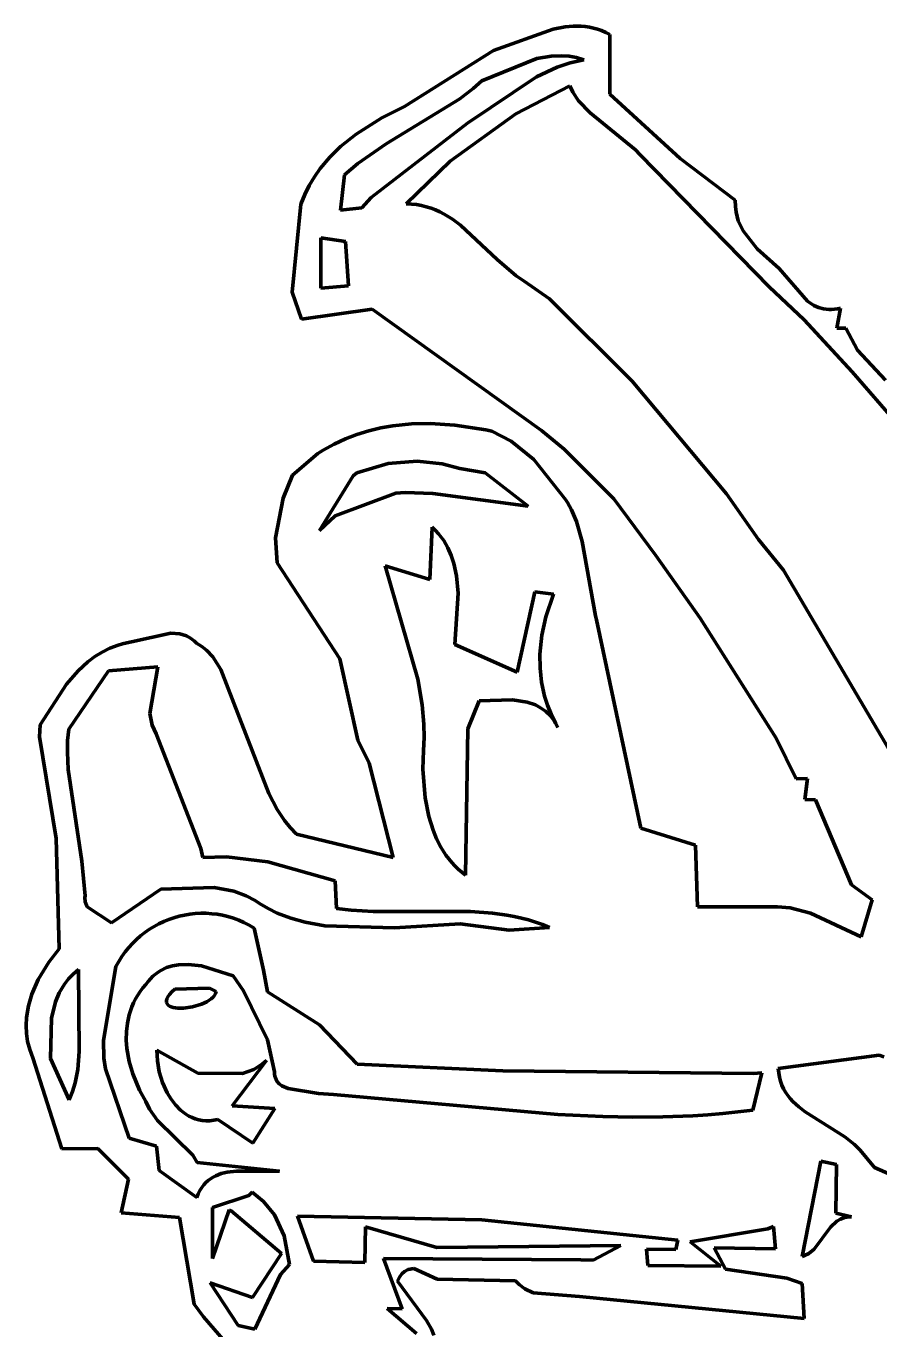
# Model space of a CAD drawing. Header units: millimetres. Extents: x 0 to 11.1, y 0 to 16.2.
# Drawn here: x 2.034 to 3.115, y 12.766 to 14.419 of the extents above; entities that cross this region are included whole.
import ezdxf

# ---------------------------------------------------------------- set-up
doc = ezdxf.new("R2010")
doc.units = ezdxf.units.MM
doc.layers.add('color#0b0b0bff', color=7, linetype='CONTINUOUS', lineweight=100)
doc.layers.add('color#ffffffff', color=7, linetype='CONTINUOUS', lineweight=100)

msp = doc.modelspace()

# ---------------------------------------------------------------- linework, layer by layer
at = {"layer": 'color#0b0b0bff'}
for p, q in [((2.6256, 14.3875), (2.7011, 14.4146)), ((2.7011, 14.4146), (2.7164, 14.4176)), ((2.7164, 14.4176), (2.7266, 14.4186)), ((2.7266, 14.4186), (2.7369, 14.4185)), ((2.7369, 14.4185), (2.742, 14.418)), ((2.742, 14.418), (2.7472, 14.4172)), ((2.7472, 14.4172), (2.7523, 14.4161)), ((2.7523, 14.4161), (2.7575, 14.4146)), ((2.7575, 14.4146), (2.7627, 14.4128)), ((2.7627, 14.4128), (2.7679, 14.4105)), ((2.7679, 14.4105), (2.7731, 14.4079)), ((2.7731, 14.4079), (2.7732, 14.3325)), ((2.5128, 14.3168), (2.6256, 14.3875)), ((2.6805, 14.3773), (2.611, 14.3494)), ((2.6987, 14.3805), (2.6805, 14.3773)), ((2.7124, 14.381), (2.6987, 14.3805)), ((2.7217, 14.3803), (2.7124, 14.381)), ((2.7309, 14.3786), (2.7217, 14.3803)), ((2.7229, 14.3721), (2.7402, 14.3759)), ((2.7402, 14.3759), (2.7309, 14.3786)), ((2.6801, 14.3544), (2.7063, 14.3666)), ((2.7063, 14.3666), (2.7229, 14.3721)), ((2.5929, 14.2956), (2.6801, 14.3544)), ((2.611, 14.3494), (2.6001, 14.3397)), ((2.7224, 14.3427), (2.6539, 14.3075)), ((2.7263, 14.3348), (2.7224, 14.3427)), ((2.5829, 14.3263), (2.4897, 14.2692)), ((2.6001, 14.3397), (2.5829, 14.3263)), ((2.7335, 14.324), (2.7263, 14.3348)), ((2.7482, 14.3085), (2.7335, 14.324)), ((2.7732, 14.3325), (2.8621, 14.2506)), ((2.4843, 14.3025), (2.5128, 14.3168)), ((2.6539, 14.3075), (2.5709, 14.2473)), ((2.8056, 14.2618), (2.7482, 14.3085)), ((2.4518, 14.2818), (2.4843, 14.3025)), ((2.4709, 14.2014), (2.5929, 14.2956)), ((2.4319, 14.2658), (2.4518, 14.2818)), ((2.4184, 14.2525), (2.4319, 14.2658)), ((2.4897, 14.2692), (2.4538, 14.2443)), ((2.8113, 14.2553), (2.8056, 14.2618)), ((2.4061, 14.238), (2.4184, 14.2525)), ((2.4538, 14.2443), (2.4371, 14.23)), ((2.5709, 14.2473), (2.5149, 14.1934)), ((2.9747, 14.088), (2.8113, 14.2553)), ((2.8621, 14.2506), (2.932, 14.198)), ((2.3923, 14.2166), (2.3989, 14.2276)), ((2.3989, 14.2276), (2.4061, 14.238)), ((2.4371, 14.23), (2.4321, 14.1853)), ((2.3866, 14.2051), (2.3923, 14.2166)), ((2.3708, 14.0816), (2.3817, 14.193)), ((2.3817, 14.193), (2.3866, 14.2051)), ((2.459, 14.1882), (2.4709, 14.2014)), ((2.5149, 14.1934), (2.5217, 14.1931)), ((2.5217, 14.1931), (2.5282, 14.1924)), ((2.5282, 14.1924), (2.5345, 14.1913)), ((2.932, 14.198), (2.9321, 14.1901)), ((2.4321, 14.1853), (2.459, 14.1882)), ((2.5345, 14.1913), (2.5406, 14.1897)), ((2.5406, 14.1897), (2.5466, 14.1879)), ((2.5466, 14.1879), (2.5523, 14.1856)), ((2.5523, 14.1856), (2.5579, 14.1831)), ((2.5579, 14.1831), (2.5633, 14.1802)), ((2.5633, 14.1802), (2.5738, 14.1738)), ((2.9321, 14.1901), (2.933, 14.1826)), ((2.933, 14.1826), (2.9358, 14.172)), ((2.5738, 14.1738), (2.5838, 14.1664)), ((2.5838, 14.1664), (2.6304, 14.123)), ((2.9358, 14.172), (2.9419, 14.1591)), ((2.9419, 14.1591), (2.9599, 14.1363)), ((2.407, 14.1504), (2.4072, 14.0867)), ((2.4384, 14.1457), (2.407, 14.1504)), ((2.442, 14.0894), (2.4384, 14.1457)), ((2.9599, 14.1363), (2.9875, 14.1115)), ((2.6304, 14.123), (2.6544, 14.1023)), ((2.9875, 14.1115), (3.0236, 14.0701)), ((2.6544, 14.1023), (2.6646, 14.0952)), ((2.6646, 14.0952), (2.6965, 14.0731)), ((2.3827, 14.0472), (2.3708, 14.0816)), ((2.4072, 14.0867), (2.442, 14.0894)), ((3.0194, 14.0464), (2.9747, 14.088)), ((2.4722, 14.0599), (2.3827, 14.0472)), ((2.6864, 13.9061), (2.4722, 14.0599)), ((2.6965, 14.0731), (2.8014, 13.9685)), ((3.0236, 14.0701), (3.0316, 14.0646)), ((3.0316, 14.0646), (3.0374, 14.0619)), ((3.0374, 14.0619), (3.0436, 14.0601)), ((3.0436, 14.0601), (3.0503, 14.0593)), ((3.0539, 14.0593), (3.0575, 14.0597)), ((3.0575, 14.0597), (3.0613, 14.0603)), ((3.0653, 14.0612), (3.0606, 14.0357)), ((3.0613, 14.0603), (3.0653, 14.0612)), ((3.0801, 13.9806), (3.0194, 14.0464)), ((3.0503, 14.0593), (3.0539, 14.0593)), ((3.0606, 14.0357), (3.072, 14.0358)), ((3.072, 14.0358), (3.087, 14.008)), ((3.087, 14.008), (3.1222, 13.9698)), ((3.1388, 13.913), (3.0801, 13.9806)), ((2.8014, 13.9685), (2.9208, 13.8259)), ((2.4829, 13.9094), (2.4983, 13.9121)), ((2.4983, 13.9121), (2.5217, 13.9144)), ((2.5217, 13.9144), (2.5454, 13.9149)), ((2.5454, 13.9149), (2.5769, 13.913)), ((2.5769, 13.913), (2.6158, 13.907)), ((2.4239, 13.8889), (2.4382, 13.8956)), ((2.4382, 13.8956), (2.4528, 13.9012)), ((2.4528, 13.9012), (2.4677, 13.9058)), ((2.4677, 13.9058), (2.4829, 13.9094)), ((2.6158, 13.907), (2.6234, 13.9053)), ((2.6234, 13.9053), (2.6479, 13.8925)), ((2.7152, 13.8826), (2.6864, 13.9061)), ((2.4034, 13.8768), (2.4101, 13.8811)), ((2.4101, 13.8811), (2.4239, 13.8889)), ((2.6479, 13.8925), (2.6769, 13.8696)), ((2.7782, 13.8194), (2.7152, 13.8826)), ((2.3713, 13.8495), (2.4034, 13.8768)), ((2.4924, 13.8642), (2.4528, 13.8526)), ((2.529, 13.8674), (2.4924, 13.8642)), ((2.5609, 13.8641), (2.529, 13.8674)), ((2.583, 13.8579), (2.5609, 13.8641)), ((2.6769, 13.8696), (2.7171, 13.8188)), ((2.3591, 13.8203), (2.3713, 13.8495)), ((2.4481, 13.8487), (2.4055, 13.7793)), ((2.4528, 13.8526), (2.4481, 13.8487)), ((2.615, 13.8526), (2.583, 13.8579)), ((2.6695, 13.8104), (2.615, 13.8526)), ((2.3494, 13.7702), (2.3591, 13.8203)), ((2.425, 13.798), (2.5022, 13.8268)), ((2.5022, 13.8268), (2.514, 13.8276)), ((2.514, 13.8276), (2.5488, 13.8264)), ((2.5488, 13.8264), (2.6695, 13.8104)), ((2.7171, 13.8188), (2.7194, 13.8149)), ((2.7194, 13.8149), (2.7247, 13.8055)), ((2.8314, 13.7478), (2.7782, 13.8194)), ((2.9208, 13.8259), (2.9614, 13.768)), ((2.4055, 13.7793), (2.425, 13.798)), ((2.7247, 13.8055), (2.731, 13.7909)), ((2.5481, 13.7835), (2.545, 13.7172)), ((2.5522, 13.7795), (2.5481, 13.7835)), ((2.556, 13.7754), (2.5522, 13.7795)), ((2.731, 13.7909), (2.7382, 13.7656)), ((2.3518, 13.7386), (2.3494, 13.7702)), ((2.5595, 13.7711), (2.556, 13.7754)), ((2.5626, 13.7667), (2.5595, 13.7711)), ((2.568, 13.7574), (2.5626, 13.7667)), ((2.7382, 13.7656), (2.7549, 13.6715)), ((2.9614, 13.768), (2.993, 13.7292)), ((2.5723, 13.7477), (2.568, 13.7574)), ((2.5756, 13.7376), (2.5723, 13.7477)), ((2.8877, 13.6683), (2.8314, 13.7478)), ((2.4311, 13.6167), (2.3518, 13.7386)), ((2.545, 13.7172), (2.4883, 13.7346)), ((2.4883, 13.7346), (2.5298, 13.5911)), ((2.5789, 13.7219), (2.5756, 13.7376)), ((2.993, 13.7292), (3.1587, 13.4474)), ((2.5808, 13.7001), (2.5789, 13.7219)), ((2.5768, 13.6348), (2.5808, 13.7001)), ((2.6781, 13.7016), (2.6557, 13.6)), ((2.7019, 13.6989), (2.6781, 13.7016)), ((2.6921, 13.6702), (2.7019, 13.6989)), ((2.687, 13.6467), (2.6921, 13.6702)), ((2.7549, 13.6715), (2.7564, 13.6664)), ((2.7564, 13.6664), (2.8124, 13.4022)), ((2.9839, 13.5163), (2.8877, 13.6683)), ((2.167, 13.6383), (2.2171, 13.6495)), ((2.2171, 13.6495), (2.2286, 13.6486)), ((2.2286, 13.6486), (2.2368, 13.6459)), ((2.6846, 13.6228), (2.687, 13.6467)), ((2.1301, 13.6254), (2.1399, 13.6304)), ((2.1399, 13.6304), (2.1503, 13.6343)), ((2.1503, 13.6343), (2.1558, 13.6359)), ((2.1558, 13.6359), (2.1613, 13.6372)), ((2.1613, 13.6372), (2.167, 13.6383)), ((2.2368, 13.6459), (2.242, 13.643)), ((2.242, 13.643), (2.247, 13.6391)), ((2.247, 13.6391), (2.2494, 13.6367)), ((2.2494, 13.6367), (2.2562, 13.6324)), ((2.2562, 13.6324), (2.2623, 13.6276)), ((2.6557, 13.6), (2.5768, 13.6348)), ((2.112, 13.6129), (2.1208, 13.6196)), ((2.1208, 13.6196), (2.1301, 13.6254)), ((2.2623, 13.6276), (2.2701, 13.6193)), ((2.2701, 13.6193), (2.2802, 13.6034)), ((2.4538, 13.5137), (2.4311, 13.6167)), ((2.6848, 13.605), (2.6846, 13.6228)), ((2.0848, 13.5848), (2.0997, 13.6017)), ((2.1382, 13.6016), (2.0877, 13.5279)), ((2.0997, 13.6017), (2.112, 13.6129)), ((2.2007, 13.6067), (2.1382, 13.6016)), ((2.1903, 13.5475), (2.2007, 13.6067)), ((2.2802, 13.6034), (2.3041, 13.5421)), ((2.6867, 13.5872), (2.6848, 13.605)), ((2.0513, 13.5331), (2.0848, 13.5848)), ((2.5298, 13.5911), (2.5353, 13.5586)), ((2.6905, 13.5696), (2.6867, 13.5872)), ((2.6076, 13.5636), (2.6499, 13.5649)), ((2.6499, 13.5649), (2.6685, 13.5621)), ((2.6941, 13.5581), (2.6905, 13.5696)), ((2.1933, 13.5329), (2.1903, 13.5475)), ((2.5353, 13.5586), (2.5374, 13.5339)), ((2.5932, 13.5283), (2.6076, 13.5636)), ((2.6685, 13.5621), (2.6789, 13.5584)), ((2.6789, 13.5584), (2.6854, 13.5549)), ((2.6854, 13.5549), (2.6916, 13.5504)), ((2.6916, 13.5504), (2.6973, 13.5448)), ((2.6987, 13.5467), (2.6941, 13.5581)), ((2.0506, 13.5181), (2.0513, 13.5331)), ((2.1985, 13.5217), (2.1933, 13.5329)), ((2.3041, 13.5421), (2.3412, 13.4462)), ((2.5374, 13.5339), (2.5377, 13.5172)), ((2.6973, 13.5448), (2.7, 13.5416)), ((2.7042, 13.5355), (2.6987, 13.5467)), ((2.7, 13.5416), (2.7026, 13.5381)), ((2.7026, 13.5381), (2.705, 13.5342)), ((2.7073, 13.53), (2.7042, 13.5355)), ((2.705, 13.5342), (2.7073, 13.53)), ((2.0719, 13.3893), (2.0506, 13.5181)), ((2.0877, 13.5279), (2.0863, 13.5132)), ((2.2551, 13.3765), (2.1985, 13.5217)), ((2.5377, 13.5172), (2.537, 13.5005)), ((2.5904, 13.3426), (2.5932, 13.5283)), ((3.0089, 13.4648), (2.9839, 13.5163)), ((2.0863, 13.5132), (2.0859, 13.4985)), ((2.0859, 13.4985), (2.0868, 13.4766)), ((2.4681, 13.4847), (2.4538, 13.5137)), ((2.537, 13.5005), (2.5363, 13.477)), ((2.4987, 13.365), (2.4681, 13.4847)), ((2.0868, 13.4766), (2.1043, 13.3605)), ((2.5363, 13.477), (2.539, 13.4408)), ((3.0234, 13.4652), (3.0089, 13.4648)), ((3.0201, 13.4385), (3.0234, 13.4652)), ((2.3412, 13.4462), (2.3516, 13.4261)), ((2.539, 13.4408), (2.5437, 13.4169)), ((3.0338, 13.4382), (3.0201, 13.4385)), ((3.0793, 13.3303), (3.0338, 13.4382)), ((2.3516, 13.4261), (2.3609, 13.412)), ((2.5437, 13.4169), (2.5491, 13.3996)), ((2.3609, 13.412), (2.3681, 13.4032)), ((2.3681, 13.4032), (2.3761, 13.3948)), ((2.5491, 13.3996), (2.5537, 13.3886)), ((2.8124, 13.4022), (2.8814, 13.3809)), ((2.0755, 13.2492), (2.0719, 13.3893)), ((2.3761, 13.3948), (2.4987, 13.365)), ((2.5537, 13.3886), (2.5592, 13.3781)), ((2.2575, 13.3651), (2.2551, 13.3765)), ((2.2873, 13.3658), (2.2575, 13.3651)), ((2.3399, 13.3594), (2.2873, 13.3658)), ((2.5592, 13.3781), (2.5655, 13.3681)), ((2.5655, 13.3681), (2.5728, 13.3588)), ((2.8814, 13.3809), (2.8843, 13.3025)), ((2.1043, 13.3605), (2.1083, 13.3166)), ((2.4253, 13.3357), (2.3399, 13.3594)), ((2.5728, 13.3588), (2.5768, 13.3545)), ((2.5768, 13.3545), (2.581, 13.3503)), ((2.581, 13.3503), (2.5856, 13.3463)), ((2.4267, 13.3005), (2.4253, 13.3357)), ((2.5856, 13.3463), (2.5904, 13.3426)), ((2.1083, 13.3166), (2.1081, 13.3146)), ((2.1417, 13.2822), (2.2043, 13.325)), ((2.2043, 13.325), (2.272, 13.327)), ((2.272, 13.327), (2.2967, 13.3225)), ((2.2967, 13.3225), (2.3125, 13.3166)), ((2.3125, 13.3166), (2.3239, 13.3104)), ((3.1055, 13.3114), (3.0793, 13.3303)), ((2.1081, 13.3146), (2.1084, 13.3089)), ((2.1084, 13.3089), (2.1109, 13.3026)), ((2.1109, 13.3026), (2.1417, 13.2822)), ((2.3239, 13.3104), (2.3292, 13.3068)), ((2.3292, 13.3068), (2.3402, 13.3003)), ((2.3402, 13.3003), (2.3515, 13.2947)), ((2.4453, 13.2982), (2.4267, 13.3005)), ((2.8843, 13.3025), (2.9856, 13.3025)), ((2.9856, 13.3025), (3.0013, 13.3015)), ((3.0013, 13.3015), (3.0274, 13.2945)), ((3.0913, 13.2646), (3.1055, 13.3114)), ((2.2081, 13.284), (2.2019, 13.2811)), ((2.2145, 13.2866), (2.2081, 13.284)), ((2.221, 13.2888), (2.2145, 13.2866)), ((2.2276, 13.2907), (2.221, 13.2888)), ((2.2344, 13.2922), (2.2276, 13.2907)), ((2.2412, 13.2933), (2.2344, 13.2922)), ((2.248, 13.2941), (2.2412, 13.2933)), ((2.2549, 13.2944), (2.248, 13.2941)), ((2.2618, 13.2944), (2.2549, 13.2944)), ((2.2688, 13.2939), (2.2618, 13.2944)), ((2.2757, 13.2931), (2.2688, 13.2939)), ((2.2826, 13.2918), (2.2757, 13.2931)), ((2.2894, 13.2902), (2.2826, 13.2918)), ((2.2962, 13.2881), (2.2894, 13.2902)), ((2.303, 13.2856), (2.2962, 13.2881)), ((2.3096, 13.2826), (2.303, 13.2856)), ((2.3515, 13.2947), (2.369, 13.288)), ((2.369, 13.288), (2.3871, 13.283)), ((2.4734, 13.2965), (2.4453, 13.2982)), ((2.5964, 13.2968), (2.4734, 13.2965)), ((2.6244, 13.2947), (2.5964, 13.2968)), ((2.6428, 13.2922), (2.6244, 13.2947)), ((2.6519, 13.2905), (2.6428, 13.2922)), ((2.661, 13.2884), (2.6519, 13.2905)), ((2.67, 13.286), (2.661, 13.2884)), ((2.679, 13.2833), (2.67, 13.286)), ((2.6879, 13.2801), (2.679, 13.2833)), ((3.0274, 13.2945), (3.0913, 13.2646)), ((2.1842, 13.2702), (2.1787, 13.2659)), ((2.1899, 13.2742), (2.1842, 13.2702)), ((2.1958, 13.2778), (2.1899, 13.2742)), ((2.2019, 13.2811), (2.1958, 13.2778)), ((2.3161, 13.2793), (2.3096, 13.2826)), ((2.3225, 13.2755), (2.3161, 13.2793)), ((2.3344, 13.2224), (2.3225, 13.2755)), ((2.3871, 13.283), (2.4119, 13.2785)), ((2.4119, 13.2785), (2.5003, 13.2758)), ((2.5003, 13.2758), (2.5835, 13.281)), ((2.5835, 13.281), (2.6457, 13.273)), ((2.6457, 13.273), (2.6967, 13.2765)), ((2.6967, 13.2765), (2.6879, 13.2801)), ((2.1636, 13.251), (2.1591, 13.2454)), ((2.1684, 13.2563), (2.1636, 13.251)), ((2.1734, 13.2612), (2.1684, 13.2563)), ((2.1787, 13.2659), (2.1734, 13.2612)), ((2.0626, 13.2325), (2.0755, 13.2492)), ((2.1549, 13.2395), (2.1511, 13.2333)), ((2.1591, 13.2454), (2.1549, 13.2395)), ((2.049, 13.2104), (2.0626, 13.2325)), ((2.0932, 13.2174), (2.0873, 13.2112)), ((2.1001, 13.2232), (2.0932, 13.2174)), ((2.101, 13.1191), (2.1001, 13.2232)), ((2.1475, 13.2268), (2.1318, 13.1333)), ((2.1511, 13.2333), (2.1475, 13.2268)), ((2.1943, 13.2146), (2.1975, 13.2174)), ((2.1975, 13.2174), (2.2008, 13.2199)), ((2.2008, 13.2199), (2.2043, 13.222)), ((2.2043, 13.222), (2.2115, 13.2255)), ((2.2115, 13.2255), (2.219, 13.2278)), ((2.219, 13.2278), (2.2269, 13.2292)), ((2.2269, 13.2292), (2.2391, 13.2296)), ((2.2391, 13.2296), (2.2557, 13.2276)), ((2.2557, 13.2276), (2.2958, 13.215)), ((2.3393, 13.1949), (2.3344, 13.2224)), ((2.0408, 13.1917), (2.049, 13.2104)), ((2.0821, 13.2045), (2.0757, 13.1937)), ((2.0873, 13.2112), (2.0821, 13.2045)), ((2.1817, 13.1998), (2.1855, 13.2043)), ((2.1855, 13.2043), (2.1883, 13.2081)), ((2.1883, 13.2081), (2.1912, 13.2115)), ((2.1912, 13.2115), (2.1943, 13.2146)), ((2.2958, 13.215), (2.3091, 13.196)), ((2.0366, 13.1772), (2.0408, 13.1917)), ((2.0757, 13.1937), (2.0709, 13.1821)), ((2.1698, 13.1809), (2.1723, 13.1858)), ((2.1723, 13.1858), (2.1751, 13.1906)), ((2.1751, 13.1906), (2.1782, 13.1953)), ((2.1782, 13.1953), (2.1817, 13.1998)), ((2.2121, 13.1858), (2.2115, 13.1835)), ((2.2134, 13.1885), (2.2121, 13.1858)), ((2.2155, 13.1915), (2.2134, 13.1885)), ((2.2184, 13.1948), (2.2155, 13.1915)), ((2.2221, 13.1984), (2.2184, 13.1948)), ((2.2658, 13.1994), (2.2221, 13.1984)), ((2.2626, 13.1824), (2.2656, 13.1841)), ((2.2656, 13.1841), (2.2682, 13.1861)), ((2.2744, 13.1951), (2.2658, 13.1994)), ((2.2682, 13.1861), (2.2705, 13.1881)), ((2.2705, 13.1881), (2.2723, 13.1903)), ((2.2723, 13.1903), (2.2736, 13.1927)), ((2.2736, 13.1927), (2.2744, 13.1951)), ((2.3091, 13.196), (2.3395, 13.1342)), ((2.4054, 13.1529), (2.3393, 13.1949)), ((2.0341, 13.1624), (2.0366, 13.1772)), ((2.0709, 13.1821), (2.0658, 13.1617)), ((2.1642, 13.1657), (2.1677, 13.1759)), ((2.1677, 13.1759), (2.1698, 13.1809)), ((2.2115, 13.1835), (2.2116, 13.1814)), ((2.2116, 13.1814), (2.2122, 13.1796)), ((2.2122, 13.1796), (2.2135, 13.178)), ((2.2135, 13.178), (2.2152, 13.1767)), ((2.2152, 13.1767), (2.2173, 13.1757)), ((2.2173, 13.1757), (2.2199, 13.1749)), ((2.2199, 13.1749), (2.2228, 13.1744)), ((2.2228, 13.1744), (2.226, 13.1741)), ((2.226, 13.1741), (2.2331, 13.1742)), ((2.2331, 13.1742), (2.2446, 13.1759)), ((2.2446, 13.1759), (2.2559, 13.1792)), ((2.2559, 13.1792), (2.2626, 13.1824)), ((2.0336, 13.1523), (2.0341, 13.1624)), ((2.0341, 13.1422), (2.0336, 13.1523)), ((2.0658, 13.1617), (2.0645, 13.1104)), ((2.1608, 13.1446), (2.162, 13.1552)), ((2.162, 13.1552), (2.1642, 13.1657)), ((2.4529, 13.1034), (2.4054, 13.1529)), ((2.0356, 13.1319), (2.0341, 13.1422)), ((2.1606, 13.1338), (2.1608, 13.1446)), ((2.0383, 13.1216), (2.0356, 13.1319)), ((2.0421, 13.1112), (2.0383, 13.1216)), ((2.099, 13.0963), (2.101, 13.1191)), ((2.1318, 13.1333), (2.1322, 13.1109)), ((2.1614, 13.1229), (2.1606, 13.1338)), ((2.1642, 13.1067), (2.1614, 13.1229)), ((2.1992, 13.1211), (2.2, 13.1076)), ((2.2512, 13.0916), (2.1992, 13.1211)), ((2.3395, 13.1342), (2.3484, 13.0935)), ((2.0788, 12.9959), (2.0421, 13.1112)), ((2.0645, 13.1104), (2.0882, 13.058)), ((2.1322, 13.1109), (2.1344, 13.0974)), ((2.1688, 13.0908), (2.1642, 13.1067)), ((2.2, 13.1076), (2.2024, 13.0936)), ((2.2947, 13.0505), (2.3382, 13.1079)), ((2.3331, 13.1035), (2.3223, 13.0966)), ((2.3382, 13.1079), (2.3331, 13.1035)), ((2.6374, 13.0946), (2.4529, 13.1034)), ((3.1144, 13.1147), (2.9865, 13.0979)), ((3.1203, 13.1124), (3.1144, 13.1147)), ((2.0958, 13.0796), (2.099, 13.0963)), ((2.1344, 13.0974), (2.1642, 13.0093)), ((2.1774, 13.0704), (2.1688, 13.0908)), ((2.2024, 13.0936), (2.2066, 13.0799)), ((2.3078, 13.0913), (2.2512, 13.0916)), ((2.3223, 13.0966), (2.3078, 13.0913)), ((2.3484, 13.0935), (2.3485, 13.0907)), ((2.3485, 13.0907), (2.3489, 13.0881)), ((2.3489, 13.0881), (2.3496, 13.0858)), ((2.3496, 13.0858), (2.3514, 13.0817)), ((2.9545, 13.0914), (2.6374, 13.0946)), ((2.9541, 13.045), (2.9658, 13.0922)), ((2.9658, 13.0922), (2.9545, 13.0914)), ((2.9865, 13.0979), (2.987, 13.0921)), ((2.987, 13.0921), (2.9879, 13.0866)), ((2.9879, 13.0866), (2.9893, 13.0815)), ((2.0882, 13.058), (2.0925, 13.0687)), ((2.0925, 13.0687), (2.0958, 13.0796)), ((2.1854, 13.056), (2.1774, 13.0704)), ((2.2066, 13.0799), (2.2125, 13.0668)), ((2.3514, 13.0817), (2.3541, 13.0784)), ((2.3541, 13.0784), (2.3574, 13.0758)), ((2.3574, 13.0758), (2.3656, 13.0723)), ((2.3656, 13.0723), (2.4042, 13.0661)), ((2.9893, 13.0815), (2.991, 13.0766)), ((2.991, 13.0766), (2.9932, 13.072)), ((2.9932, 13.072), (2.9957, 13.0677)), ((2.1898, 13.0462), (2.1854, 13.056)), ((2.2125, 13.0668), (2.2173, 13.0588)), ((2.2173, 13.0588), (2.2228, 13.0515)), ((2.4042, 13.0661), (2.4231, 13.0646)), ((2.4231, 13.0646), (2.7074, 13.0394)), ((2.9957, 13.0677), (2.9985, 13.0635)), ((2.9985, 13.0635), (3.0016, 13.0596)), ((3.0016, 13.0596), (3.0049, 13.0559)), ((3.0049, 13.0559), (3.0124, 13.0491)), ((2.1999, 13.032), (2.1898, 13.0462)), ((2.2228, 13.0515), (2.2291, 13.0451)), ((2.2291, 13.0451), (2.2325, 13.0423)), ((2.2325, 13.0423), (2.2361, 13.0398)), ((2.2361, 13.0398), (2.2399, 13.0375)), ((2.2399, 13.0375), (2.2439, 13.0356)), ((2.2439, 13.0356), (2.248, 13.034)), ((2.3489, 13.047), (2.2947, 13.0505)), ((2.3207, 13.0033), (2.3489, 13.047)), ((2.7074, 13.0394), (2.7643, 13.0368)), ((2.7643, 13.0368), (2.8023, 13.0361)), ((2.8023, 13.0361), (2.8402, 13.0364)), ((2.8402, 13.0364), (2.8782, 13.0379)), ((2.8782, 13.0379), (2.8972, 13.0392)), ((2.8972, 13.0392), (2.9162, 13.0407)), ((2.9162, 13.0407), (2.9351, 13.0427)), ((2.9351, 13.0427), (2.9541, 13.045)), ((3.0124, 13.0491), (3.0207, 13.0427)), ((3.0207, 13.0427), (3.0709, 13.0113)), ((2.2447, 12.9877), (2.1999, 13.032)), ((2.248, 13.034), (2.2523, 13.0328)), ((2.2523, 13.0328), (2.2568, 13.032)), ((2.2568, 13.032), (2.2615, 13.0316)), ((2.2615, 13.0316), (2.2663, 13.0316)), ((2.2663, 13.0316), (2.2713, 13.0321)), ((2.2713, 13.0321), (2.2765, 13.033)), ((2.2765, 13.033), (2.3207, 13.0033)), ((2.1642, 13.0093), (2.1987, 12.9991)), ((3.0709, 13.0113), (3.0831, 13.0016)), ((2.1247, 12.9965), (2.0788, 12.9959)), ((2.1633, 12.9575), (2.1247, 12.9965)), ((2.1987, 12.9991), (2.2023, 12.9684)), ((2.2504, 12.9787), (2.2447, 12.9877)), ((3.0831, 13.0016), (3.0903, 12.9944)), ((3.0903, 12.9944), (3.1083, 12.9723)), ((2.3546, 12.9678), (2.2504, 12.9787)), ((3.0404, 12.9804), (3.0169, 12.8596)), ((3.06, 12.9759), (3.0404, 12.9804)), ((3.0594, 12.9143), (3.06, 12.9759)), ((3.1083, 12.9723), (3.1452, 12.9563)), ((2.1542, 12.9148), (2.1633, 12.9575)), ((2.2023, 12.9684), (2.2499, 12.9343)), ((2.2587, 12.9502), (2.2614, 12.9532)), ((2.2614, 12.9532), (2.2643, 12.9558)), ((2.2643, 12.9558), (2.2673, 12.9581)), ((2.2673, 12.9581), (2.2705, 12.9601)), ((2.2705, 12.9601), (2.2738, 12.9619)), ((2.2738, 12.9619), (2.2809, 12.9645)), ((2.2809, 12.9645), (2.2884, 12.9663)), ((2.2884, 12.9663), (2.3003, 12.9676)), ((2.3003, 12.9676), (2.3546, 12.9678)), ((2.2499, 12.9343), (2.2518, 12.9389)), ((2.2518, 12.9389), (2.2539, 12.943)), ((2.2539, 12.943), (2.2562, 12.9468)), ((2.2562, 12.9468), (2.2587, 12.9502)), ((2.3158, 12.9369), (2.2697, 12.9214)), ((2.3201, 12.9412), (2.3158, 12.9369)), ((2.3343, 12.9293), (2.3201, 12.9412)), ((2.2697, 12.9214), (2.2699, 12.8571)), ((2.3481, 12.9121), (2.3343, 12.9293)), ((2.2281, 12.9089), (2.1542, 12.9148)), ((2.2464, 12.799), (2.2281, 12.9089)), ((2.2699, 12.8571), (2.2907, 12.9188)), ((2.2907, 12.9188), (2.2935, 12.9175)), ((2.2935, 12.9175), (2.3572, 12.8635)), ((2.3607, 12.8856), (2.3481, 12.9121)), ((2.3776, 12.9106), (2.3979, 12.8534)), ((2.6108, 12.906), (2.3776, 12.9106)), ((2.8593, 12.8802), (2.6108, 12.906)), ((3.0528, 12.8967), (3.0605, 12.9043)), ((3.0793, 12.9096), (3.0594, 12.9143)), ((3.0605, 12.9043), (3.0651, 12.907)), ((3.0651, 12.907), (3.0702, 12.9088)), ((3.0702, 12.9088), (3.0731, 12.9094)), ((3.0731, 12.9094), (3.0761, 12.9097)), ((3.0761, 12.9097), (3.0793, 12.9096)), ((2.4628, 12.8521), (2.4637, 12.8971)), ((2.4637, 12.8971), (2.5538, 12.8711)), ((2.9734, 12.8944), (2.8749, 12.8779)), ((2.9802, 12.8977), (2.9734, 12.8944)), ((2.9829, 12.8691), (2.9802, 12.8977)), ((3.0318, 12.8689), (3.0528, 12.8967)), ((2.3675, 12.8494), (2.3607, 12.8856)), ((2.5538, 12.8711), (2.7872, 12.8736)), ((2.7872, 12.8736), (2.7521, 12.855)), ((2.8565, 12.8683), (2.8593, 12.8802)), ((2.8749, 12.8779), (2.9137, 12.8474)), ((2.9198, 12.8433), (2.9054, 12.8705)), ((2.9054, 12.8705), (2.9829, 12.8691)), ((2.3572, 12.8635), (2.3203, 12.8077)), ((2.7365, 12.8552), (2.4862, 12.8568)), ((2.4862, 12.8568), (2.5101, 12.7933)), ((2.7521, 12.855), (2.7365, 12.8552)), ((2.8213, 12.8479), (2.8195, 12.8688)), ((2.8195, 12.8688), (2.8565, 12.8683)), ((3.0169, 12.8596), (3.0198, 12.8607)), ((3.0198, 12.8607), (3.025, 12.8635)), ((3.025, 12.8635), (3.0318, 12.8689)), ((2.3557, 12.8368), (2.3675, 12.8494)), ((2.3979, 12.8534), (2.4628, 12.8521)), ((2.5068, 12.8334), (2.5098, 12.8374)), ((2.5098, 12.8374), (2.5129, 12.8404)), ((2.5129, 12.8404), (2.5178, 12.8432)), ((2.5178, 12.8432), (2.5248, 12.8442)), ((2.5248, 12.8442), (2.5542, 12.8309)), ((2.9137, 12.8474), (2.8213, 12.8479)), ((2.9973, 12.8321), (2.9198, 12.8433)), ((2.3203, 12.8077), (2.2667, 12.8262)), ((2.2667, 12.8262), (2.3021, 12.7722)), ((2.3235, 12.7674), (2.3557, 12.8368)), ((2.5041, 12.8282), (2.5068, 12.8334)), ((2.5408, 12.7786), (2.5041, 12.8282)), ((2.5542, 12.8309), (2.6537, 12.8287)), ((2.6537, 12.8287), (2.6582, 12.824)), ((2.6582, 12.824), (2.6655, 12.8185)), ((3.0167, 12.8254), (2.9973, 12.8321)), ((3.0192, 12.7811), (3.0167, 12.8254)), ((2.6655, 12.8185), (2.6759, 12.8135)), ((2.6759, 12.8135), (2.7346, 12.8089)), ((2.7346, 12.8089), (3.0192, 12.7811)), ((2.2583, 12.7829), (2.2464, 12.799)), ((2.5101, 12.7933), (2.4912, 12.7937)), ((2.4912, 12.7937), (2.5283, 12.7621)), ((2.2856, 12.752), (2.2583, 12.7829)), ((2.3021, 12.7722), (2.3235, 12.7674)), ((2.547, 12.7676), (2.5408, 12.7786)), ((2.5501, 12.76), (2.547, 12.7676))]:
    msp.add_line(p, q, dxfattribs=at)
at = {"layer": 'color#ffffffff'}
for p, q in [((2.7011, 14.4146), (2.6256, 14.3875)), ((2.7164, 14.4176), (2.7011, 14.4146)), ((2.7266, 14.4186), (2.7164, 14.4176)), ((2.7369, 14.4185), (2.7266, 14.4186)), ((2.742, 14.418), (2.7369, 14.4185)), ((2.7472, 14.4172), (2.742, 14.418)), ((2.7523, 14.4161), (2.7472, 14.4172)), ((2.7575, 14.4146), (2.7523, 14.4161)), ((2.7627, 14.4128), (2.7575, 14.4146)), ((2.7679, 14.4105), (2.7627, 14.4128)), ((2.7731, 14.4079), (2.7679, 14.4105)), ((2.7732, 14.3325), (2.7731, 14.4079)), ((2.6256, 14.3875), (2.5128, 14.3168)), ((2.611, 14.3494), (2.6805, 14.3773)), ((2.6805, 14.3773), (2.6987, 14.3805)), ((2.6987, 14.3805), (2.7124, 14.381)), ((2.7124, 14.381), (2.7217, 14.3803)), ((2.7217, 14.3803), (2.7309, 14.3786)), ((2.7402, 14.3759), (2.7229, 14.3721)), ((2.7309, 14.3786), (2.7402, 14.3759)), ((2.7063, 14.3666), (2.6801, 14.3544)), ((2.7229, 14.3721), (2.7063, 14.3666)), ((2.6801, 14.3544), (2.5929, 14.2956)), ((2.6001, 14.3397), (2.611, 14.3494)), ((2.6539, 14.3075), (2.7224, 14.3427)), ((2.7224, 14.3427), (2.7263, 14.3348)), ((2.4897, 14.2692), (2.5829, 14.3263)), ((2.5829, 14.3263), (2.6001, 14.3397)), ((2.7263, 14.3348), (2.7335, 14.324)), ((2.7335, 14.324), (2.7482, 14.3085)), ((2.8621, 14.2506), (2.7732, 14.3325)), ((2.5128, 14.3168), (2.4843, 14.3025)), ((2.5709, 14.2473), (2.6539, 14.3075)), ((2.7482, 14.3085), (2.8056, 14.2618)), ((2.4843, 14.3025), (2.4518, 14.2818)), ((2.5929, 14.2956), (2.4709, 14.2014)), ((2.4518, 14.2818), (2.4319, 14.2658)), ((2.4319, 14.2658), (2.4184, 14.2525)), ((2.4538, 14.2443), (2.4897, 14.2692)), ((2.8056, 14.2618), (2.8113, 14.2553)), ((2.4184, 14.2525), (2.4061, 14.238)), ((2.4371, 14.23), (2.4538, 14.2443)), ((2.5149, 14.1934), (2.5709, 14.2473)), ((2.8113, 14.2553), (2.9747, 14.088)), ((2.932, 14.198), (2.8621, 14.2506)), ((2.3989, 14.2276), (2.3923, 14.2166)), ((2.4061, 14.238), (2.3989, 14.2276)), ((2.4321, 14.1853), (2.4371, 14.23)), ((2.3923, 14.2166), (2.3866, 14.2051)), ((2.3817, 14.193), (2.3708, 14.0816)), ((2.3866, 14.2051), (2.3817, 14.193)), ((2.4709, 14.2014), (2.459, 14.1882)), ((2.5217, 14.1931), (2.5149, 14.1934)), ((2.5282, 14.1924), (2.5217, 14.1931)), ((2.5345, 14.1913), (2.5282, 14.1924)), ((2.9321, 14.1901), (2.932, 14.198)), ((2.459, 14.1882), (2.4321, 14.1853)), ((2.5406, 14.1897), (2.5345, 14.1913)), ((2.5466, 14.1879), (2.5406, 14.1897)), ((2.5523, 14.1856), (2.5466, 14.1879)), ((2.5579, 14.1831), (2.5523, 14.1856)), ((2.5633, 14.1802), (2.5579, 14.1831)), ((2.5738, 14.1738), (2.5633, 14.1802)), ((2.933, 14.1826), (2.9321, 14.1901)), ((2.9358, 14.172), (2.933, 14.1826)), ((2.5838, 14.1664), (2.5738, 14.1738)), ((2.6304, 14.123), (2.5838, 14.1664)), ((2.9419, 14.1591), (2.9358, 14.172)), ((2.9599, 14.1363), (2.9419, 14.1591)), ((2.407, 14.1504), (2.4384, 14.1457)), ((2.4072, 14.0867), (2.407, 14.1504)), ((2.4384, 14.1457), (2.442, 14.0894)), ((2.9875, 14.1115), (2.9599, 14.1363)), ((2.6544, 14.1023), (2.6304, 14.123)), ((3.0236, 14.0701), (2.9875, 14.1115)), ((2.6646, 14.0952), (2.6544, 14.1023)), ((2.6965, 14.0731), (2.6646, 14.0952)), ((2.3708, 14.0816), (2.3827, 14.0472)), ((2.442, 14.0894), (2.4072, 14.0867)), ((2.9747, 14.088), (3.0194, 14.0464)), ((2.3827, 14.0472), (2.4722, 14.0599)), ((2.4722, 14.0599), (2.6864, 13.9061)), ((2.8014, 13.9685), (2.6965, 14.0731)), ((3.0316, 14.0646), (3.0236, 14.0701)), ((3.0374, 14.0619), (3.0316, 14.0646)), ((3.0436, 14.0601), (3.0374, 14.0619)), ((3.0503, 14.0593), (3.0436, 14.0601)), ((3.0575, 14.0597), (3.0539, 14.0593)), ((3.0613, 14.0603), (3.0575, 14.0597)), ((3.0606, 14.0357), (3.0653, 14.0612)), ((3.0653, 14.0612), (3.0613, 14.0603)), ((3.0194, 14.0464), (3.0801, 13.9806)), ((3.0539, 14.0593), (3.0503, 14.0593)), ((3.072, 14.0358), (3.0606, 14.0357)), ((3.087, 14.008), (3.072, 14.0358)), ((3.1222, 13.9698), (3.087, 14.008)), ((3.0801, 13.9806), (3.1388, 13.913)), ((2.9208, 13.8259), (2.8014, 13.9685)), ((2.4983, 13.9121), (2.4829, 13.9094)), ((2.5217, 13.9144), (2.4983, 13.9121)), ((2.5454, 13.9149), (2.5217, 13.9144)), ((2.5769, 13.913), (2.5454, 13.9149)), ((2.6158, 13.907), (2.5769, 13.913)), ((2.4382, 13.8956), (2.4239, 13.8889)), ((2.4528, 13.9012), (2.4382, 13.8956)), ((2.4677, 13.9058), (2.4528, 13.9012)), ((2.4829, 13.9094), (2.4677, 13.9058)), ((2.6234, 13.9053), (2.6158, 13.907)), ((2.6479, 13.8925), (2.6234, 13.9053)), ((2.6864, 13.9061), (2.7152, 13.8826)), ((2.4101, 13.8811), (2.4034, 13.8768)), ((2.4239, 13.8889), (2.4101, 13.8811)), ((2.6769, 13.8696), (2.6479, 13.8925)), ((2.7152, 13.8826), (2.7782, 13.8194)), ((2.4034, 13.8768), (2.3713, 13.8495)), ((2.4528, 13.8526), (2.4924, 13.8642)), ((2.4924, 13.8642), (2.529, 13.8674)), ((2.529, 13.8674), (2.5609, 13.8641)), ((2.5609, 13.8641), (2.583, 13.8579)), ((2.7171, 13.8188), (2.6769, 13.8696)), ((2.3713, 13.8495), (2.3591, 13.8203)), ((2.4055, 13.7793), (2.4481, 13.8487)), ((2.4481, 13.8487), (2.4528, 13.8526)), ((2.583, 13.8579), (2.615, 13.8526)), ((2.615, 13.8526), (2.6695, 13.8104)), ((2.3591, 13.8203), (2.3494, 13.7702)), ((2.5022, 13.8268), (2.425, 13.798)), ((2.514, 13.8276), (2.5022, 13.8268)), ((2.5488, 13.8264), (2.514, 13.8276)), ((2.6695, 13.8104), (2.5488, 13.8264)), ((2.7194, 13.8149), (2.7171, 13.8188)), ((2.7247, 13.8055), (2.7194, 13.8149)), ((2.7782, 13.8194), (2.8314, 13.7478)), ((2.9614, 13.768), (2.9208, 13.8259)), ((2.425, 13.798), (2.4055, 13.7793)), ((2.731, 13.7909), (2.7247, 13.8055)), ((2.545, 13.7172), (2.5481, 13.7835)), ((2.5481, 13.7835), (2.5522, 13.7795)), ((2.5522, 13.7795), (2.556, 13.7754)), ((2.7382, 13.7656), (2.731, 13.7909)), ((2.3494, 13.7702), (2.3518, 13.7386)), ((2.556, 13.7754), (2.5595, 13.7711)), ((2.5595, 13.7711), (2.5626, 13.7667)), ((2.5626, 13.7667), (2.568, 13.7574)), ((2.7549, 13.6715), (2.7382, 13.7656)), ((2.993, 13.7292), (2.9614, 13.768)), ((2.568, 13.7574), (2.5723, 13.7477)), ((2.5723, 13.7477), (2.5756, 13.7376)), ((2.8314, 13.7478), (2.8877, 13.6683)), ((2.3518, 13.7386), (2.4311, 13.6167)), ((2.5298, 13.5911), (2.4883, 13.7346)), ((2.4883, 13.7346), (2.545, 13.7172)), ((2.5756, 13.7376), (2.5789, 13.7219)), ((3.1587, 13.4474), (2.993, 13.7292)), ((2.5789, 13.7219), (2.5808, 13.7001)), ((2.5808, 13.7001), (2.5768, 13.6348)), ((2.6557, 13.6), (2.6781, 13.7016)), ((2.6781, 13.7016), (2.7019, 13.6989)), ((2.7019, 13.6989), (2.6921, 13.6702)), ((2.6921, 13.6702), (2.687, 13.6467)), ((2.7564, 13.6664), (2.7549, 13.6715)), ((2.8124, 13.4022), (2.7564, 13.6664)), ((2.8877, 13.6683), (2.9839, 13.5163)), ((2.2171, 13.6495), (2.167, 13.6383)), ((2.2286, 13.6486), (2.2171, 13.6495)), ((2.2368, 13.6459), (2.2286, 13.6486)), ((2.687, 13.6467), (2.6846, 13.6228)), ((2.1399, 13.6304), (2.1301, 13.6254)), ((2.1503, 13.6343), (2.1399, 13.6304)), ((2.1558, 13.6359), (2.1503, 13.6343)), ((2.1613, 13.6372), (2.1558, 13.6359)), ((2.167, 13.6383), (2.1613, 13.6372)), ((2.242, 13.643), (2.2368, 13.6459)), ((2.247, 13.6391), (2.242, 13.643)), ((2.2494, 13.6367), (2.247, 13.6391)), ((2.2562, 13.6324), (2.2494, 13.6367)), ((2.2623, 13.6276), (2.2562, 13.6324)), ((2.5768, 13.6348), (2.6557, 13.6)), ((2.1208, 13.6196), (2.112, 13.6129)), ((2.1301, 13.6254), (2.1208, 13.6196)), ((2.2701, 13.6193), (2.2623, 13.6276)), ((2.2802, 13.6034), (2.2701, 13.6193)), ((2.4311, 13.6167), (2.4538, 13.5137)), ((2.6846, 13.6228), (2.6848, 13.605)), ((2.0997, 13.6017), (2.0848, 13.5848)), ((2.0877, 13.5279), (2.1382, 13.6016)), ((2.112, 13.6129), (2.0997, 13.6017)), ((2.1382, 13.6016), (2.2007, 13.6067)), ((2.2007, 13.6067), (2.1903, 13.5475)), ((2.3041, 13.5421), (2.2802, 13.6034)), ((2.6848, 13.605), (2.6867, 13.5872)), ((2.0848, 13.5848), (2.0513, 13.5331)), ((2.5353, 13.5586), (2.5298, 13.5911)), ((2.6867, 13.5872), (2.6905, 13.5696)), ((2.6499, 13.5649), (2.6076, 13.5636)), ((2.6685, 13.5621), (2.6499, 13.5649)), ((2.6905, 13.5696), (2.6941, 13.5581)), ((2.1903, 13.5475), (2.1933, 13.5329)), ((2.5374, 13.5339), (2.5353, 13.5586)), ((2.6076, 13.5636), (2.5932, 13.5283)), ((2.6789, 13.5584), (2.6685, 13.5621)), ((2.6854, 13.5549), (2.6789, 13.5584)), ((2.6916, 13.5504), (2.6854, 13.5549)), ((2.6973, 13.5448), (2.6916, 13.5504)), ((2.6941, 13.5581), (2.6987, 13.5467)), ((2.0513, 13.5331), (2.0506, 13.5181)), ((2.1933, 13.5329), (2.1985, 13.5217)), ((2.3412, 13.4462), (2.3041, 13.5421)), ((2.5377, 13.5172), (2.5374, 13.5339)), ((2.7, 13.5416), (2.6973, 13.5448)), ((2.6987, 13.5467), (2.7042, 13.5355)), ((2.7026, 13.5381), (2.7, 13.5416)), ((2.705, 13.5342), (2.7026, 13.5381)), ((2.7042, 13.5355), (2.7073, 13.53)), ((2.7073, 13.53), (2.705, 13.5342)), ((2.0506, 13.5181), (2.0719, 13.3893)), ((2.0863, 13.5132), (2.0877, 13.5279)), ((2.1985, 13.5217), (2.2551, 13.3765)), ((2.537, 13.5005), (2.5377, 13.5172)), ((2.5932, 13.5283), (2.5904, 13.3426)), ((2.9839, 13.5163), (3.0089, 13.4648)), ((2.0859, 13.4985), (2.0863, 13.5132)), ((2.0868, 13.4766), (2.0859, 13.4985)), ((2.4538, 13.5137), (2.4681, 13.4847)), ((2.5363, 13.477), (2.537, 13.5005)), ((2.4681, 13.4847), (2.4987, 13.365)), ((2.1043, 13.3605), (2.0868, 13.4766)), ((2.539, 13.4408), (2.5363, 13.477)), ((3.0089, 13.4648), (3.0234, 13.4652)), ((3.0234, 13.4652), (3.0201, 13.4385)), ((2.3516, 13.4261), (2.3412, 13.4462)), ((2.5437, 13.4169), (2.539, 13.4408)), ((3.0201, 13.4385), (3.0338, 13.4382)), ((3.0338, 13.4382), (3.0793, 13.3303)), ((2.3609, 13.412), (2.3516, 13.4261)), ((2.5491, 13.3996), (2.5437, 13.4169)), ((2.3681, 13.4032), (2.3609, 13.412)), ((2.3761, 13.3948), (2.3681, 13.4032)), ((2.5537, 13.3886), (2.5491, 13.3996)), ((2.8814, 13.3809), (2.8124, 13.4022)), ((2.0719, 13.3893), (2.0755, 13.2492)), ((2.4987, 13.365), (2.3761, 13.3948)), ((2.5592, 13.3781), (2.5537, 13.3886)), ((2.2551, 13.3765), (2.2575, 13.3651)), ((2.2575, 13.3651), (2.2873, 13.3658)), ((2.2873, 13.3658), (2.3399, 13.3594)), ((2.5655, 13.3681), (2.5592, 13.3781)), ((2.5728, 13.3588), (2.5655, 13.3681)), ((2.8843, 13.3025), (2.8814, 13.3809)), ((2.1083, 13.3166), (2.1043, 13.3605)), ((2.3399, 13.3594), (2.4253, 13.3357)), ((2.5768, 13.3545), (2.5728, 13.3588)), ((2.581, 13.3503), (2.5768, 13.3545)), ((2.5856, 13.3463), (2.581, 13.3503)), ((2.4253, 13.3357), (2.4267, 13.3005)), ((2.5904, 13.3426), (2.5856, 13.3463)), ((2.1081, 13.3146), (2.1083, 13.3166)), ((2.2043, 13.325), (2.1417, 13.2822)), ((2.272, 13.327), (2.2043, 13.325)), ((2.2967, 13.3225), (2.272, 13.327)), ((2.3125, 13.3166), (2.2967, 13.3225)), ((2.3239, 13.3104), (2.3125, 13.3166)), ((3.0793, 13.3303), (3.1055, 13.3114)), ((2.1084, 13.3089), (2.1081, 13.3146)), ((2.1109, 13.3026), (2.1084, 13.3089)), ((2.1417, 13.2822), (2.1109, 13.3026)), ((2.3292, 13.3068), (2.3239, 13.3104)), ((2.3402, 13.3003), (2.3292, 13.3068)), ((2.3515, 13.2947), (2.3402, 13.3003)), ((2.4267, 13.3005), (2.4453, 13.2982)), ((2.9856, 13.3025), (2.8843, 13.3025)), ((3.0013, 13.3015), (2.9856, 13.3025)), ((3.0274, 13.2945), (3.0013, 13.3015)), ((3.1055, 13.3114), (3.0913, 13.2646)), ((2.2019, 13.2811), (2.2081, 13.284)), ((2.2081, 13.284), (2.2145, 13.2866)), ((2.2145, 13.2866), (2.221, 13.2888)), ((2.221, 13.2888), (2.2276, 13.2907)), ((2.2276, 13.2907), (2.2344, 13.2922)), ((2.2344, 13.2922), (2.2412, 13.2933)), ((2.2412, 13.2933), (2.248, 13.2941)), ((2.248, 13.2941), (2.2549, 13.2944)), ((2.2549, 13.2944), (2.2618, 13.2944)), ((2.2618, 13.2944), (2.2688, 13.2939)), ((2.2688, 13.2939), (2.2757, 13.2931)), ((2.2757, 13.2931), (2.2826, 13.2918)), ((2.2826, 13.2918), (2.2894, 13.2902)), ((2.2894, 13.2902), (2.2962, 13.2881)), ((2.2962, 13.2881), (2.303, 13.2856)), ((2.303, 13.2856), (2.3096, 13.2826)), ((2.369, 13.288), (2.3515, 13.2947)), ((2.3871, 13.283), (2.369, 13.288)), ((2.4453, 13.2982), (2.4734, 13.2965)), ((2.4734, 13.2965), (2.5964, 13.2968)), ((2.5964, 13.2968), (2.6244, 13.2947)), ((2.6244, 13.2947), (2.6428, 13.2922)), ((2.6428, 13.2922), (2.6519, 13.2905)), ((2.6519, 13.2905), (2.661, 13.2884)), ((2.661, 13.2884), (2.67, 13.286)), ((2.67, 13.286), (2.679, 13.2833)), ((2.679, 13.2833), (2.6879, 13.2801)), ((3.0913, 13.2646), (3.0274, 13.2945)), ((2.1787, 13.2659), (2.1842, 13.2702)), ((2.1842, 13.2702), (2.1899, 13.2742)), ((2.1899, 13.2742), (2.1958, 13.2778)), ((2.1958, 13.2778), (2.2019, 13.2811)), ((2.3096, 13.2826), (2.3161, 13.2793)), ((2.3161, 13.2793), (2.3225, 13.2755)), ((2.3225, 13.2755), (2.3344, 13.2224)), ((2.4119, 13.2785), (2.3871, 13.283)), ((2.5003, 13.2758), (2.4119, 13.2785)), ((2.5835, 13.281), (2.5003, 13.2758)), ((2.6457, 13.273), (2.5835, 13.281)), ((2.6967, 13.2765), (2.6457, 13.273)), ((2.6879, 13.2801), (2.6967, 13.2765)), ((2.1591, 13.2454), (2.1636, 13.251)), ((2.1636, 13.251), (2.1684, 13.2563)), ((2.1684, 13.2563), (2.1734, 13.2612)), ((2.1734, 13.2612), (2.1787, 13.2659)), ((2.0755, 13.2492), (2.0626, 13.2325)), ((2.1511, 13.2333), (2.1549, 13.2395)), ((2.1549, 13.2395), (2.1591, 13.2454)), ((2.0626, 13.2325), (2.049, 13.2104)), ((2.0873, 13.2112), (2.0932, 13.2174)), ((2.0932, 13.2174), (2.1001, 13.2232)), ((2.1001, 13.2232), (2.101, 13.1191)), ((2.1318, 13.1333), (2.1475, 13.2268)), ((2.1475, 13.2268), (2.1511, 13.2333)), ((2.1975, 13.2174), (2.1943, 13.2146)), ((2.2008, 13.2199), (2.1975, 13.2174)), ((2.2043, 13.222), (2.2008, 13.2199)), ((2.2115, 13.2255), (2.2043, 13.222)), ((2.219, 13.2278), (2.2115, 13.2255)), ((2.2269, 13.2292), (2.219, 13.2278)), ((2.2391, 13.2296), (2.2269, 13.2292)), ((2.2557, 13.2276), (2.2391, 13.2296)), ((2.2958, 13.215), (2.2557, 13.2276)), ((2.3344, 13.2224), (2.3393, 13.1949)), ((2.049, 13.2104), (2.0408, 13.1917)), ((2.0757, 13.1937), (2.0821, 13.2045)), ((2.0821, 13.2045), (2.0873, 13.2112)), ((2.1855, 13.2043), (2.1817, 13.1998)), ((2.1883, 13.2081), (2.1855, 13.2043)), ((2.1912, 13.2115), (2.1883, 13.2081)), ((2.1943, 13.2146), (2.1912, 13.2115)), ((2.3091, 13.196), (2.2958, 13.215)), ((2.0408, 13.1917), (2.0366, 13.1772)), ((2.0709, 13.1821), (2.0757, 13.1937)), ((2.1723, 13.1858), (2.1698, 13.1809)), ((2.1751, 13.1906), (2.1723, 13.1858)), ((2.1782, 13.1953), (2.1751, 13.1906)), ((2.1817, 13.1998), (2.1782, 13.1953)), ((2.2115, 13.1835), (2.2121, 13.1858)), ((2.2121, 13.1858), (2.2134, 13.1885)), ((2.2134, 13.1885), (2.2155, 13.1915)), ((2.2155, 13.1915), (2.2184, 13.1948)), ((2.2184, 13.1948), (2.2221, 13.1984)), ((2.2221, 13.1984), (2.2658, 13.1994)), ((2.2656, 13.1841), (2.2626, 13.1824)), ((2.2682, 13.1861), (2.2656, 13.1841)), ((2.2658, 13.1994), (2.2744, 13.1951)), ((2.2705, 13.1881), (2.2682, 13.1861)), ((2.2723, 13.1903), (2.2705, 13.1881)), ((2.2736, 13.1927), (2.2723, 13.1903)), ((2.2744, 13.1951), (2.2736, 13.1927)), ((2.3395, 13.1342), (2.3091, 13.196)), ((2.3393, 13.1949), (2.4054, 13.1529)), ((2.0366, 13.1772), (2.0341, 13.1624)), ((2.0658, 13.1617), (2.0709, 13.1821)), ((2.1677, 13.1759), (2.1642, 13.1657)), ((2.1698, 13.1809), (2.1677, 13.1759)), ((2.2116, 13.1814), (2.2115, 13.1835)), ((2.2122, 13.1796), (2.2116, 13.1814)), ((2.2135, 13.178), (2.2122, 13.1796)), ((2.2152, 13.1767), (2.2135, 13.178)), ((2.2173, 13.1757), (2.2152, 13.1767)), ((2.2199, 13.1749), (2.2173, 13.1757)), ((2.2228, 13.1744), (2.2199, 13.1749)), ((2.226, 13.1741), (2.2228, 13.1744)), ((2.2331, 13.1742), (2.226, 13.1741)), ((2.2446, 13.1759), (2.2331, 13.1742)), ((2.2559, 13.1792), (2.2446, 13.1759)), ((2.2626, 13.1824), (2.2559, 13.1792)), ((2.0341, 13.1624), (2.0336, 13.1523)), ((2.0336, 13.1523), (2.0341, 13.1422)), ((2.0645, 13.1104), (2.0658, 13.1617)), ((2.162, 13.1552), (2.1608, 13.1446)), ((2.1642, 13.1657), (2.162, 13.1552)), ((2.4054, 13.1529), (2.4529, 13.1034)), ((2.0341, 13.1422), (2.0356, 13.1319)), ((2.1608, 13.1446), (2.1606, 13.1338)), ((2.0356, 13.1319), (2.0383, 13.1216)), ((2.0383, 13.1216), (2.0421, 13.1112)), ((2.101, 13.1191), (2.099, 13.0963)), ((2.1322, 13.1109), (2.1318, 13.1333)), ((2.1606, 13.1338), (2.1614, 13.1229)), ((2.1614, 13.1229), (2.1642, 13.1067)), ((2.1992, 13.1211), (2.2512, 13.0916)), ((2.2, 13.1076), (2.1992, 13.1211)), ((2.3484, 13.0935), (2.3395, 13.1342)), ((2.0421, 13.1112), (2.0788, 12.9959)), ((2.0882, 13.058), (2.0645, 13.1104)), ((2.1344, 13.0974), (2.1322, 13.1109)), ((2.1642, 13.1067), (2.1688, 13.0908)), ((2.2024, 13.0936), (2.2, 13.1076)), ((2.3382, 13.1079), (2.2947, 13.0505)), ((2.3223, 13.0966), (2.3331, 13.1035)), ((2.3331, 13.1035), (2.3382, 13.1079)), ((2.4529, 13.1034), (2.6374, 13.0946)), ((2.9865, 13.0979), (3.1144, 13.1147)), ((3.1144, 13.1147), (3.1203, 13.1124)), ((2.099, 13.0963), (2.0958, 13.0796)), ((2.1642, 13.0093), (2.1344, 13.0974)), ((2.1688, 13.0908), (2.1774, 13.0704)), ((2.2066, 13.0799), (2.2024, 13.0936)), ((2.2512, 13.0916), (2.3078, 13.0913)), ((2.3078, 13.0913), (2.3223, 13.0966)), ((2.3485, 13.0907), (2.3484, 13.0935)), ((2.3489, 13.0881), (2.3485, 13.0907)), ((2.3496, 13.0858), (2.3489, 13.0881)), ((2.3514, 13.0817), (2.3496, 13.0858)), ((2.6374, 13.0946), (2.9545, 13.0914)), ((2.9658, 13.0922), (2.9541, 13.045)), ((2.9545, 13.0914), (2.9658, 13.0922)), ((2.987, 13.0921), (2.9865, 13.0979)), ((2.9879, 13.0866), (2.987, 13.0921)), ((2.9893, 13.0815), (2.9879, 13.0866)), ((2.0925, 13.0687), (2.0882, 13.058)), ((2.0958, 13.0796), (2.0925, 13.0687)), ((2.1774, 13.0704), (2.1854, 13.056)), ((2.2125, 13.0668), (2.2066, 13.0799)), ((2.3541, 13.0784), (2.3514, 13.0817)), ((2.3574, 13.0758), (2.3541, 13.0784)), ((2.3656, 13.0723), (2.3574, 13.0758)), ((2.4042, 13.0661), (2.3656, 13.0723)), ((2.991, 13.0766), (2.9893, 13.0815)), ((2.9932, 13.072), (2.991, 13.0766)), ((2.9957, 13.0677), (2.9932, 13.072)), ((2.1854, 13.056), (2.1898, 13.0462)), ((2.2173, 13.0588), (2.2125, 13.0668)), ((2.2228, 13.0515), (2.2173, 13.0588)), ((2.4231, 13.0646), (2.4042, 13.0661)), ((2.7074, 13.0394), (2.4231, 13.0646)), ((2.9985, 13.0635), (2.9957, 13.0677)), ((3.0016, 13.0596), (2.9985, 13.0635)), ((3.0049, 13.0559), (3.0016, 13.0596)), ((3.0124, 13.0491), (3.0049, 13.0559)), ((2.1898, 13.0462), (2.1999, 13.032)), ((2.2291, 13.0451), (2.2228, 13.0515)), ((2.2325, 13.0423), (2.2291, 13.0451)), ((2.2361, 13.0398), (2.2325, 13.0423)), ((2.2399, 13.0375), (2.2361, 13.0398)), ((2.2439, 13.0356), (2.2399, 13.0375)), ((2.248, 13.034), (2.2439, 13.0356)), ((2.2947, 13.0505), (2.3489, 13.047)), ((2.3489, 13.047), (2.3207, 13.0033)), ((2.7643, 13.0368), (2.7074, 13.0394)), ((2.8023, 13.0361), (2.7643, 13.0368)), ((2.8402, 13.0364), (2.8023, 13.0361)), ((2.8782, 13.0379), (2.8402, 13.0364)), ((2.8972, 13.0392), (2.8782, 13.0379)), ((2.9162, 13.0407), (2.8972, 13.0392)), ((2.9351, 13.0427), (2.9162, 13.0407)), ((2.9541, 13.045), (2.9351, 13.0427)), ((3.0207, 13.0427), (3.0124, 13.0491)), ((3.0709, 13.0113), (3.0207, 13.0427)), ((2.1999, 13.032), (2.2447, 12.9877)), ((2.2523, 13.0328), (2.248, 13.034)), ((2.2568, 13.032), (2.2523, 13.0328)), ((2.2615, 13.0316), (2.2568, 13.032)), ((2.2663, 13.0316), (2.2615, 13.0316)), ((2.2713, 13.0321), (2.2663, 13.0316)), ((2.2765, 13.033), (2.2713, 13.0321)), ((2.3207, 13.0033), (2.2765, 13.033)), ((2.1987, 12.9991), (2.1642, 13.0093)), ((3.0831, 13.0016), (3.0709, 13.0113)), ((2.0788, 12.9959), (2.1247, 12.9965)), ((2.1247, 12.9965), (2.1633, 12.9575)), ((2.2023, 12.9684), (2.1987, 12.9991)), ((2.2447, 12.9877), (2.2504, 12.9787)), ((3.0903, 12.9944), (3.0831, 13.0016)), ((3.1083, 12.9723), (3.0903, 12.9944)), ((2.2504, 12.9787), (2.3546, 12.9678)), ((3.0169, 12.8596), (3.0404, 12.9804)), ((3.0404, 12.9804), (3.06, 12.9759)), ((3.06, 12.9759), (3.0594, 12.9143)), ((3.1452, 12.9563), (3.1083, 12.9723)), ((2.1633, 12.9575), (2.1542, 12.9148)), ((2.2499, 12.9343), (2.2023, 12.9684)), ((2.2614, 12.9532), (2.2587, 12.9502)), ((2.2643, 12.9558), (2.2614, 12.9532)), ((2.2673, 12.9581), (2.2643, 12.9558)), ((2.2705, 12.9601), (2.2673, 12.9581)), ((2.2738, 12.9619), (2.2705, 12.9601)), ((2.2809, 12.9645), (2.2738, 12.9619)), ((2.2884, 12.9663), (2.2809, 12.9645)), ((2.3003, 12.9676), (2.2884, 12.9663)), ((2.3546, 12.9678), (2.3003, 12.9676)), ((2.2518, 12.9389), (2.2499, 12.9343)), ((2.2539, 12.943), (2.2518, 12.9389)), ((2.2562, 12.9468), (2.2539, 12.943)), ((2.2587, 12.9502), (2.2562, 12.9468)), ((2.2697, 12.9214), (2.3158, 12.9369)), ((2.3158, 12.9369), (2.3201, 12.9412)), ((2.3201, 12.9412), (2.3343, 12.9293)), ((2.2699, 12.8571), (2.2697, 12.9214)), ((2.3343, 12.9293), (2.3481, 12.9121)), ((2.1542, 12.9148), (2.2281, 12.9089)), ((2.2281, 12.9089), (2.2464, 12.799)), ((2.2907, 12.9188), (2.2699, 12.8571)), ((2.2935, 12.9175), (2.2907, 12.9188)), ((2.3572, 12.8635), (2.2935, 12.9175)), ((2.3481, 12.9121), (2.3607, 12.8856)), ((2.3776, 12.9106), (2.6108, 12.906)), ((2.3979, 12.8534), (2.3776, 12.9106)), ((2.6108, 12.906), (2.8593, 12.8802)), ((3.0605, 12.9043), (3.0528, 12.8967)), ((3.0594, 12.9143), (3.0793, 12.9096)), ((3.0651, 12.907), (3.0605, 12.9043)), ((3.0702, 12.9088), (3.0651, 12.907)), ((3.0731, 12.9094), (3.0702, 12.9088)), ((3.0761, 12.9097), (3.0731, 12.9094)), ((3.0793, 12.9096), (3.0761, 12.9097)), ((2.4637, 12.8971), (2.4628, 12.8521)), ((2.5538, 12.8711), (2.4637, 12.8971)), ((2.8749, 12.8779), (2.9734, 12.8944)), ((2.9734, 12.8944), (2.9802, 12.8977)), ((2.9802, 12.8977), (2.9829, 12.8691)), ((3.0528, 12.8967), (3.0318, 12.8689)), ((2.3607, 12.8856), (2.3675, 12.8494)), ((2.7872, 12.8736), (2.5538, 12.8711)), ((2.7521, 12.855), (2.7872, 12.8736)), ((2.8593, 12.8802), (2.8565, 12.8683)), ((2.9137, 12.8474), (2.8749, 12.8779)), ((2.9829, 12.8691), (2.9054, 12.8705)), ((2.9054, 12.8705), (2.9198, 12.8433)), ((2.3203, 12.8077), (2.3572, 12.8635)), ((2.5101, 12.7933), (2.4862, 12.8568)), ((2.4862, 12.8568), (2.7365, 12.8552)), ((2.7365, 12.8552), (2.7521, 12.855)), ((2.8565, 12.8683), (2.8195, 12.8688)), ((2.8195, 12.8688), (2.8213, 12.8479)), ((3.0198, 12.8607), (3.0169, 12.8596)), ((3.025, 12.8635), (3.0198, 12.8607)), ((3.0318, 12.8689), (3.025, 12.8635)), ((2.3675, 12.8494), (2.3557, 12.8368)), ((2.4628, 12.8521), (2.3979, 12.8534)), ((2.5098, 12.8374), (2.5068, 12.8334)), ((2.5129, 12.8404), (2.5098, 12.8374)), ((2.5178, 12.8432), (2.5129, 12.8404)), ((2.5248, 12.8442), (2.5178, 12.8432)), ((2.5542, 12.8309), (2.5248, 12.8442)), ((2.8213, 12.8479), (2.9137, 12.8474)), ((2.9198, 12.8433), (2.9973, 12.8321)), ((2.3021, 12.7722), (2.2667, 12.8262)), ((2.2667, 12.8262), (2.3203, 12.8077)), ((2.3557, 12.8368), (2.3235, 12.7674)), ((2.5068, 12.8334), (2.5041, 12.8282)), ((2.5041, 12.8282), (2.5408, 12.7786)), ((2.6537, 12.8287), (2.5542, 12.8309)), ((2.6582, 12.824), (2.6537, 12.8287)), ((2.6655, 12.8185), (2.6582, 12.824)), ((2.9973, 12.8321), (3.0167, 12.8254)), ((3.0167, 12.8254), (3.0192, 12.7811)), ((2.6759, 12.8135), (2.6655, 12.8185)), ((2.7346, 12.8089), (2.6759, 12.8135)), ((3.0192, 12.7811), (2.7346, 12.8089)), ((2.2464, 12.799), (2.2583, 12.7829)), ((2.5283, 12.7621), (2.4912, 12.7937)), ((2.4912, 12.7937), (2.5101, 12.7933)), ((2.2583, 12.7829), (2.2856, 12.752)), ((2.3235, 12.7674), (2.3021, 12.7722)), ((2.5408, 12.7786), (2.547, 12.7676)), ((2.547, 12.7676), (2.5501, 12.76))]:
    msp.add_line(p, q, dxfattribs=at)

doc.saveas('drawing.dxf')
